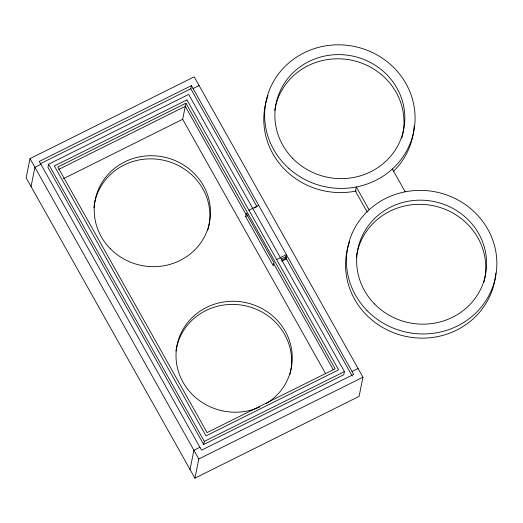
<?xml version="1.0" encoding="UTF-8"?>
<svg xmlns="http://www.w3.org/2000/svg" width="523" height="523" viewBox="0 0 523 523"><rect width="100%" height="100%" fill="white"/><g stroke="black" fill="none" stroke-linecap="round" stroke-linejoin="round"><path stroke-width="0.78" d="M30.02 158.613L26.15 177.807L194.922 478.172L359.085 396.388L362.955 377.188L194.183 76.829L30.02 158.613L198.792 458.972L194.922 478.172M31.04 186.508L34.91 167.308L40.925 164.314M48.567 164.215L47.933 167.347L203.676 444.511L343.781 374.71L344.415 371.585L188.672 94.415L48.567 164.215L204.303 441.386L203.676 444.511M325.502 373.455L182.677 119.277L185.92 103.208L57.837 167.02L207.062 432.586L335.145 368.78L185.92 103.208M254.296 207.951L256.97 206.618L190.797 88.753L191.425 85.622L39.29 161.417L201.551 450.179L353.685 374.383L191.425 85.622M190.039 469.471L193.909 450.277L199.923 447.276M245.633 216.568L246.261 213.436L273.954 262.723L273.326 265.854L245.633 216.568L247.882 215.443M285.774 257.774L286.401 254.649L276.634 259.513M352.254 376.096L286.421 258.937L286.637 257.891L285.983 256.734L281.309 259.062M40.127 163.817L190.797 88.753M193.059 88.518L199.067 85.524M58.661 169.426L185.286 106.339L246.052 214.482L247.176 213.92M63.361 178.722L182.677 119.277M248.935 210.226L258.708 205.356M281.956 260.225L286.637 257.891M281.747 261.265L286.421 258.937M204.303 441.386L344.415 371.585M352.057 371.487L358.072 368.486M198.792 458.972L362.955 377.188M392.374 169.001L405.194 191.81M369.114 209.788L356.294 186.973L355.45 191.15L367.205 212.057M273.745 263.769L333.314 369.774M93.865 207.86A58.243 55.36 11.4 0 1 162.509 160.025A58.243 55.36 11.4 0 1 207.664 230.486M175.957 350.979A58.243 55.36 11.4 0 1 244.81 305.674A58.243 55.36 11.4 0 1 289.834 374.651M259.839 406.972A58.243 55.36 11.4 0 1 176.022 354.385A58.243 55.36 11.4 0 1 262.186 308.681A58.243 55.36 11.4 0 1 266.312 403.54M495.811 273.098A75.371 71.644 11.4 0 1 405.685 336.374A75.371 71.644 11.4 0 1 349.612 241.763M356.294 257.643A65.094 61.871 11.4 0 1 432.364 205.552A65.094 61.871 11.4 0 1 483.945 282.087M414.131 126.095A75.371 71.644 11.4 0 1 393.636 171.178M356.261 190.987A75.371 71.644 11.4 0 1 283.008 167.674A75.371 71.644 11.4 0 1 268.083 95.539M274.738 110.523A65.094 61.871 11.4 0 1 352.234 60.348A65.094 61.871 11.4 0 1 401.749 138.092M186.953 99.913L54.359 165.968L206.029 435.888L338.616 369.833L186.953 99.913M110.157 248.549A58.243 55.36 11.4 0 0 208.082 228.041A58.243 55.36 11.4 0 0 138.837 156.998A58.243 55.36 11.4 0 0 110.157 248.549M292.684 158.371A65.094 61.871 11.4 0 0 402.135 135.45A65.094 61.871 11.4 0 0 324.737 56.046A65.094 61.871 11.4 0 0 292.684 158.371M288.971 168.537A75.371 71.644 11.4 0 0 413.281 133.607A75.371 71.644 11.4 0 0 317.304 47.717A75.371 71.644 11.4 0 0 288.971 168.537M374.468 303.909A65.094 61.871 11.4 0 0 483.912 280.988A65.094 61.871 11.4 0 0 406.521 201.59A65.094 61.871 11.4 0 0 374.468 303.909M367.015 310.505A75.371 71.644 11.4 0 0 493.745 283.963A75.371 71.644 11.4 0 0 404.135 192.026A75.371 71.644 11.4 0 0 367.015 310.505"/></g></svg>
